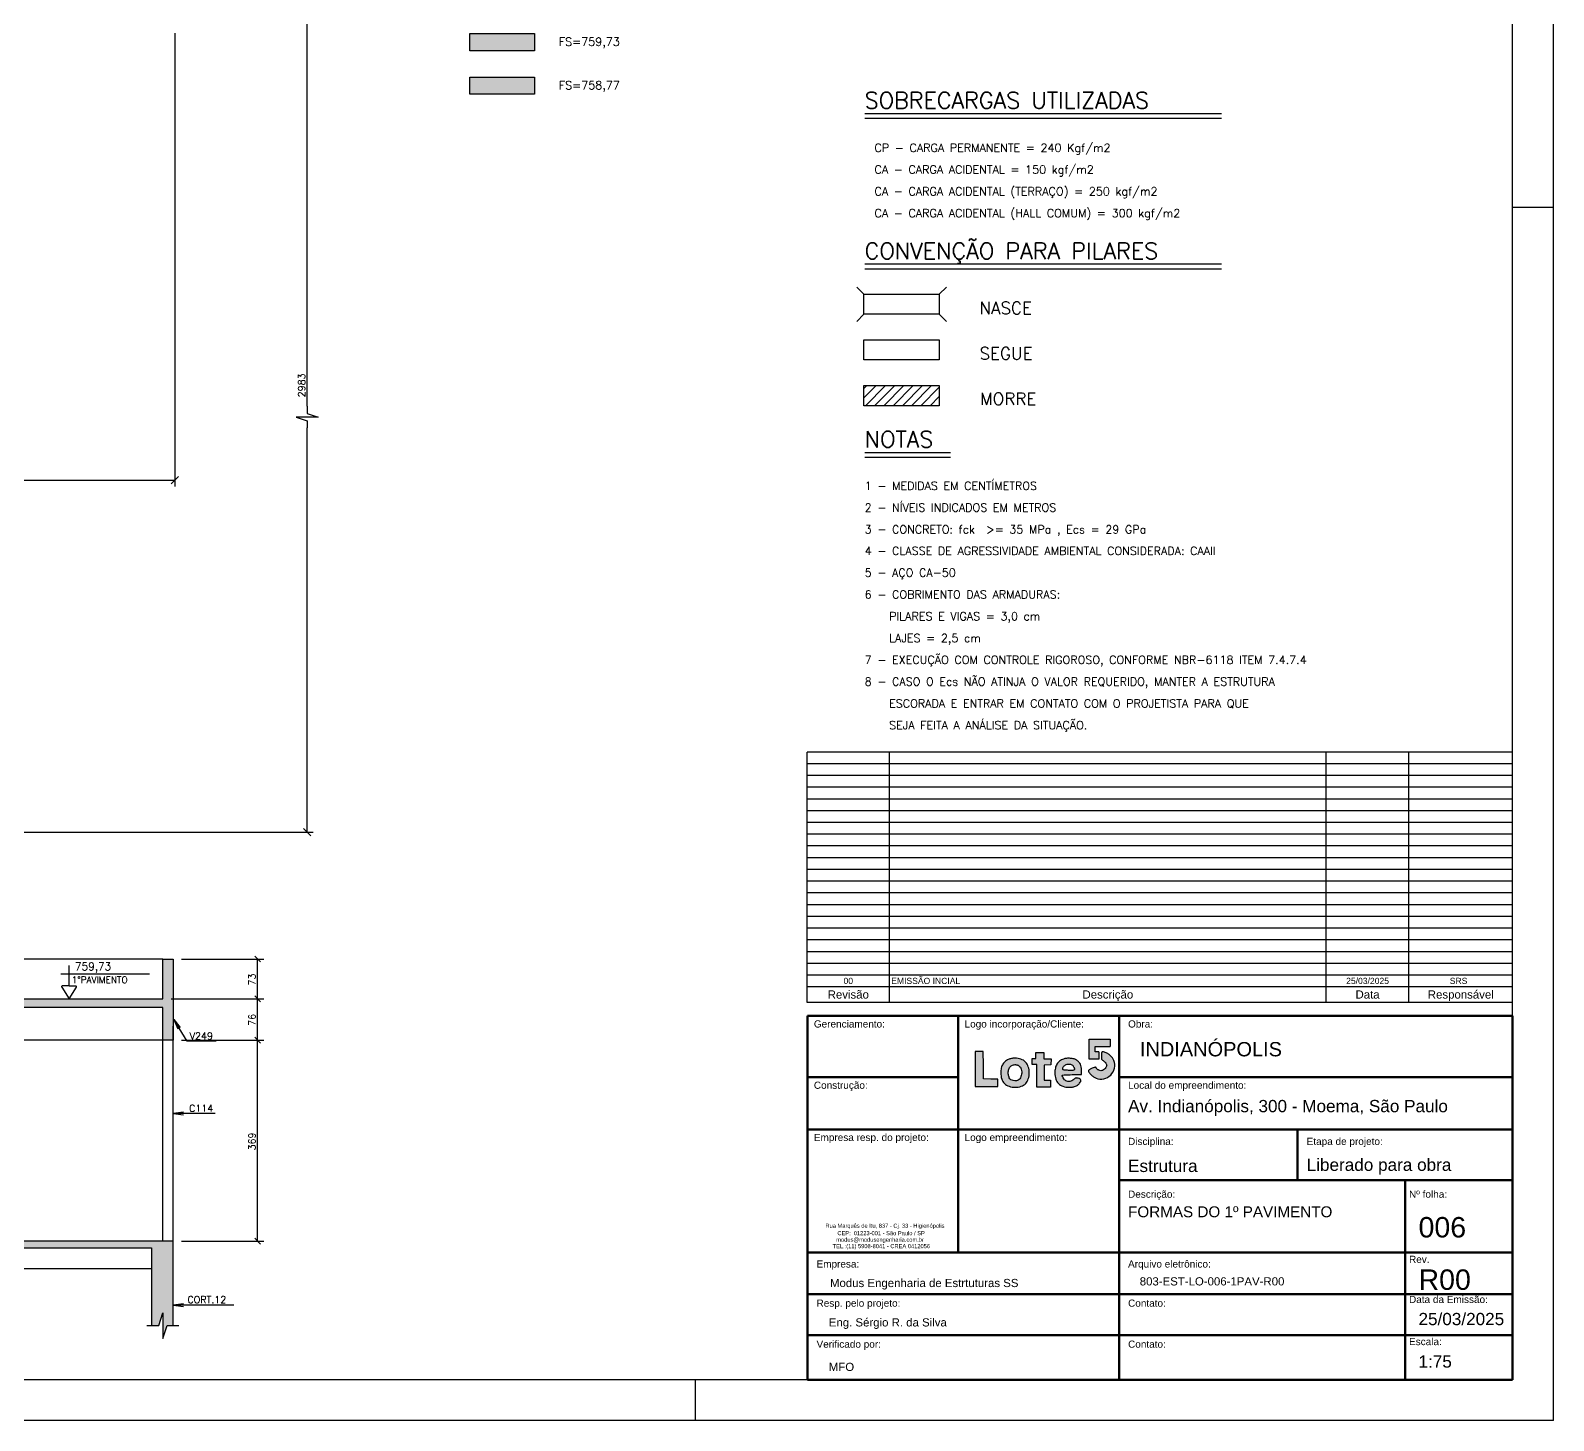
# Model space of a CAD drawing. Extents: x 37249 to 45139, y 0 to 6308.
# Drawn here: x 42344 to 45139, y 0 to 2552 of the extents above; entities that cross this region are included whole.
import ezdxf

# ---------------------------------------------------------------- set-up
doc = ezdxf.new("R2010")
doc.units = 0
doc.header["$LTSCALE"] = 75
doc.header["$MEASUREMENT"] = 0
doc.layers.get('0').update_dxf_attribs({"color": 3, "linetype": 'CONTINUOUS'})
for name, color, linetype in [('1', 3, 'CONTINUOUS'), ('110', 141, 'CONTINUOUS'), ('111', 41, 'CONTINUOUS'), ('212', 3, 'CONTINUOUS'), ('216', 3, 'CONTINUOUS'), ('220', 5, 'CONTINUOUS'), ('221', 1, 'CONTINUOUS'), ('222', 6, 'CONTINUOUS'), ('230', 3, 'CONTINUOUS'), ('231', 1, 'CONTINUOUS'), ('238', 2, 'CONTINUOUS'), ('249', 1, 'CONTINUOUS'), ('250', 1, 'CONTINUOUS'), ('253', 253, 'CONTINUOUS')]:
    doc.layers.add(name, color=color, linetype=linetype)
for name, color, linetype, lineweight in [('A-DETL-THIN', 3, 'CONTINUOUS', 30), ('G-ANNO-TTLB', 6, 'CONTINUOUS', 50), ('G-ANO-TIT', 7, 'CONTINUOUS', 9)]:
    doc.layers.add(name, color=color, linetype=linetype, lineweight=lineweight)
doc.styles.add('Arial_12', font='arial.ttf', dxfattribs={"height": 0.001})
doc.styles.add('Arial_13', font='arial.ttf', dxfattribs={"height": 0.003})
doc.styles.add('Arial_14', font='arial.ttf', dxfattribs={"height": 0.00175})
doc.styles.add('Arial_15', font='arial.ttf', dxfattribs={"height": 0.005})
doc.styles.add('Arial_16', font='arial.ttf', dxfattribs={"height": 0.0035})
doc.styles.add('Arial_17', font='arial.ttf', dxfattribs={"height": 0.0015})
doc.styles.add('Arial_5', font='arial.ttf', dxfattribs={"height": 0.002})
doc.styles.get("Standard").update_dxf_attribs({"font": 'ROMANS.SHX'})

# ---------------------------------------------------------------- blocks, each defined once
blk = doc.blocks.new('lote 5')
at = {"linetype": 'Continuous', "true_color": 0xadddf7}
h = blk.add_hatch(color=141, dxfattribs=at)
h.dxf.hatch_style = 1
h.paths.add_polyline_path([(185, 54.9), (185, 64.9), (156, 64.9), (156, 37.6), (169.3, 37.6), (169.3, 47.6), (164.2, 47.6), (164.2, 54.9)])
at = {"linetype": 'Continuous', "true_color": 0x4554a5}
h = blk.add_hatch(color=175, dxfattribs=at)
h.dxf.hatch_style = 1
h.paths.add_polyline_path([(11, 48), (5.5, 48), (0, 48), (0, 24), (0, 0), (15.5, 0), (31, 0), (31, 5), (31, 9.9), (21.2, 10.2), (11.5, 10.5), (11.2, 29.2)])
h.paths.add_polyline_path([(37.9, 30.8, 0.084936), (35.7, 25.4, 0.054013), (35, 18.7, 0.076254), (36.3, 10.3, 0.121611), (40.1, 4, 0.121091), (46.3, 0.3, 0.075213), (54.8, -1, 0.079274), (63, 0.3, 0.122166), (69.1, 4.1, 0.119298), (72.7, 10.4, 0.073422), (74, 18.9, 0.079741), (72.7, 27.2, 0.113763), (68.8, 33.6, 0.115788), (62.6, 37.5, 0.084778), (54.5, 38.9, 0.027052), (52.7, 38.8, 0.016056), (50.6, 38.5, 0.016045), (48.4, 38.1, 0.026508), (46.7, 37.6, 0.076216), (41.6, 34.8, 0.092554)])
h.paths.add_polyline_path([(50.3, 28.9, -0.127794), (54.5, 30, -0.041315), (55.8, 29.9, -0.029052), (57.3, 29.6, -0.029465), (58.7, 29.1, -0.053017), (59.7, 28.5, -0.174394), (63.1, 23.7, -0.106368), (63.5, 16.8, -0.114375), (61, 10.6, -0.218011), (56.5, 8, -0.062111), (52.1, 8.1, -0.122868), (48.9, 9.4, -0.125878), (46.7, 12, -0.066941), (45.5, 16.1, -0.079418), (45.4, 21.4, -0.106796), (47.1, 25.9, -0.122388)], flags=16)
h = blk.add_hatch(color=175, dxfattribs=at)
h.dxf.hatch_style = 1
h.paths.add_polyline_path([(84.3, -0.7), (103.3, -0.9), (103.3, 8.9), (94.5, 8.9), (94.5, 29.5), (103.5, 29.6), (104.1, 38), (94, 38), (94, 46.6), (83.1, 46.6), (83.1, 38.2), (78, 38.2), (78, 30.3), (84.6, 30.3)])
h = blk.add_hatch(color=175, dxfattribs=at)
h.dxf.hatch_style = 1
h.paths.add_polyline_path([(145.5, 22.7, 0.038669), (145.1, 27.1, 0.075044), (144.1, 30.5, 0.076697), (142.1, 33.4, 0.042002), (138.8, 36.3, 0.103568), (135.5, 37.8, 0.038688), (130.4, 38.6, 0.038727), (125, 38.6, 0.069033), (120.7, 37.6, 0.076395), (115.6, 34.8, 0.090783), (111.9, 30.7, 0.083017), (109.8, 25.2, 0.053063), (109, 18.5, 0.077839), (110.3, 10.2, 0.118578), (114, 4.1, 0.119274), (120.1, 0.3, 0.079352), (128.2, -1, 0.034827), (133.1, -0.7, 0.056094), (137.1, 0.4, 0.06475), (140.3, 2.1, 0.070678), (142.9, 4.6, 0.05252), (144.5, 7.1, 0.188977), (144.6, 8.9, 0.203461), (143.5, 10.3, 0.061382), (140.9, 11.3, 0.028075), (138.8, 11.7, 0.097756), (137.4, 11.6, 0.099528), (136.2, 10.9, 0.029702), (134.7, 9.6, -0.083794), (132.4, 7.9, -0.077181), (129.6, 7.1, -0.07687), (126.7, 7.1, -0.082035), (123.9, 8, -0.102945), (122.4, 9.3, -0.031057), (120.6, 11.9, -0.025111), (119.1, 14.6, -0.415036), (119.6, 15.8, -0.001685), (123.4, 16, -0.005312), (127.7, 16.2, -0.003368), (132.6, 16.3), (145.5, 16.5)])
h.paths.add_polyline_path([(135.6, 22.8, -0.172618), (134.7, 22.3, -0.052233), (132.7, 22.1, -0.004945), (127.7, 22.2, -0.004965), (122.8, 22.4, -0.056436), (120.8, 22.8, -0.196706), (120, 23.4, -0.167259), (119.8, 24.5, -0.166753), (121.7, 28.2, -0.123934), (125.8, 30.5, -0.124843), (130.4, 30.6, -0.170256), (133.9, 28.4, -0.031108), (134.7, 27.2, -0.028485), (135.4, 25.9, -0.029637), (135.9, 24.7, -0.077582), (136, 23.8, -0.175193)], flags=16)
h.paths.add_polyline_path([(172.9, 37.6, 0.143338), (173.6, 36.6, 0.062298), (175, 35.7, -0.052748), (176, 35, -0.029639), (177.2, 34, -0.029212), (178.2, 32.9, -0.041879), (179, 31.7, -0.026096), (179.8, 30.1, -0.101625), (180, 29, -0.101625), (179.8, 27.9, -0.026095), (179, 26.2, -0.071265), (177, 23.6, -0.101562), (174.5, 22.1, -0.11176), (171.9, 21.7, -0.101333), (169.2, 22.4, -0.029919), (168, 23.1, -0.029589), (166.9, 23.9, -0.030964), (166.1, 24.8, -0.091595), (165.7, 25.5, 0.136181), (165.1, 26.2, 0.183723), (164.4, 26.4, 0.06924), (163, 26.1, 0.008384), (160.3, 25.1, 0.02358), (158.4, 24.3, 0.030227), (156.8, 23.3, 0.03105), (155.6, 22.4, 0.166559), (155.2, 21.7, 0.208588), (155.7, 19.5, 0.04086), (158.4, 16.3, 0.042098), (161.9, 13.3, 0.062387), (165.5, 11.4, 0.146494), (176.1, 10.6, 0.142355), (185.5, 15.8, 0.142493), (190.7, 25.1, 0.14685), (189.9, 35.7, 0.073862), (187.8, 39.5, 0.055813), (184.5, 43, 0.054226), (180.3, 45.7, 0.06006), (175.8, 47.4, 0.049988), (174.2, 47.6, 0.271112), (173.5, 47.2, 0.114882), (173.1, 46, 0.007003), (172.8, 42.4, 0.011174), (172.7, 39.1, 0.080533)])
at = {"linetype": 'Continuous'}
for p, q in [((156, 37.6), (156, 64.9)), ((156, 64.9), (185, 64.9)), ((185, 64.9), (185, 54.9)), ((83, 46.6), (94, 46.6)), ((83.1, 38.2), (83.1, 46.6)), ((94, 46.6), (94, 38)), ((164.2, 47.6), (164.2, 54.9)), ((164.2, 54.9), (185, 54.9)), ((169.3, 47.6), (164.2, 47.6)), ((169.3, 47.6), (169.3, 37.6)), ((78, 30.3), (78, 38.2)), ((78, 38.2), (83.1, 38.2)), ((84.6, 30.3), (78, 30.3)), ((84.3, -0.9), (84.6, 30.3)), ((94, 38), (104.1, 38)), ((103.5, 29.6), (94.5, 29.5)), ((94.5, 29.5), (94.5, 8.9)), ((104.1, 38), (103.5, 29.6)), ((169.3, 37.6), (156, 37.6)), ((94.5, 8.9), (103.3, 8.9)), ((103.3, 8.9), (103.3, -0.9)), ((103.3, -0.9), (84.3, -0.7))]:
    blk.add_line(p, q, dxfattribs=at)
blk.add_lwpolyline([(0, 24), (0, 0), (15.5, 0), (31, 0), (31, 5), (31, 9.9), (21.2, 10.2), (11.5, 10.5), (11.2, 29.2), (11, 48), (5.5, 48), (0, 48)], close=True)
for points in [[(172.8, 42.4, 0.011176), (172.7, 39.1, 0.080533), (172.9, 37.6, 0.143338), (173.6, 36.6, 0.062298), (175, 35.7, -0.052748), (176, 35, -0.029614), (177.2, 34, -0.029236), (178.2, 32.9, -0.041879), (179, 31.7, -0.026096), (179.8, 30.1, -0.101625), (180, 29, -0.101625), (179.8, 27.9, -0.026096), (179, 26.2, -0.071264), (177, 23.6, -0.101562), (174.5, 22.1, -0.11176), (171.9, 21.7, -0.101332), (169.2, 22.4, -0.029919), (168, 23.1, -0.029589), (166.9, 23.9, -0.030964), (166.1, 24.8, -0.091595), (165.7, 25.5, 0.136181), (165.1, 26.2, 0.183723), (164.4, 26.4, 0.06924), (163, 26.1, 0.008384), (160.3, 25.1, 0.023581), (158.4, 24.3, 0.030227), (156.8, 23.3, 0.03105), (155.6, 22.4, 0.166559), (155.2, 21.7, 0.208588), (155.7, 19.5, 0.04086), (158.4, 16.3, 0.042098), (161.9, 13.3, 0.062386), (165.5, 11.4, 0.146494), (176.1, 10.6, 0.142355), (185.5, 15.8, 0.142493), (190.7, 25.1, 0.14685), (189.9, 35.7, 0.073863), (187.8, 39.5, 0.055813), (184.5, 43, 0.054226), (180.3, 45.7, 0.06006), (175.8, 47.4, 0.049987), (174.2, 47.6, 0.271111), (173.5, 47.2, 0.114883), (173.1, 46, 0.007002)], [(46.7, 37.6, 0.076216), (41.6, 34.8, 0.092553), (37.9, 30.8, 0.084937), (35.7, 25.4, 0.054013), (35, 18.7, 0.076254), (36.3, 10.3, 0.12161), (40.1, 4, 0.121091), (46.3, 0.3, 0.075213), (54.8, -1, 0.079274), (63, 0.3, 0.122165), (69.1, 4.1, 0.119298), (72.7, 10.4, 0.073422), (74, 18.9, 0.079741), (72.7, 27.2, 0.113746), (68.8, 33.6, 0.115805), (62.6, 37.5, 0.084778), (54.5, 38.9, 0.027052), (52.7, 38.8, 0.016056), (50.6, 38.5, 0.016045), (48.4, 38.1, 0.026508)], [(59.7, 28.5, -0.174394), (63.1, 23.7, -0.106368), (63.5, 16.8, -0.114376), (61, 10.6, -0.218011), (56.5, 8, -0.062111), (52.1, 8.1, -0.122867), (48.9, 9.4, -0.125878), (46.7, 12, -0.066936), (45.5, 16.1, -0.079422), (45.4, 21.4, -0.106796), (47.1, 25.9, -0.122396), (50.3, 28.9, -0.127791), (54.5, 30, -0.041309), (55.8, 29.9, -0.029057), (57.3, 29.6, -0.02946), (58.7, 29.1, -0.053017)], [(120.7, 37.6, 0.076392), (115.6, 34.8, 0.090789), (111.9, 30.7, 0.083014), (109.8, 25.2, 0.053063), (109, 18.5, 0.077839), (110.3, 10.2, 0.118577), (114, 4.1, 0.119274), (120.1, 0.3, 0.079352), (128.2, -1, 0.034827), (133.1, -0.7, 0.056094), (137.1, 0.4, 0.06475), (140.3, 2.1, 0.070679), (142.9, 4.6, 0.052519), (144.5, 7.1, 0.188977), (144.6, 8.9, 0.203461), (143.5, 10.3, 0.061383), (140.9, 11.3, 0.028074), (138.8, 11.7, 0.097756), (137.4, 11.6, 0.099528), (136.2, 10.9, 0.029702), (134.7, 9.6, -0.083794), (132.4, 7.9, -0.077181), (129.6, 7.1, -0.076871), (126.7, 7.1, -0.082035), (123.9, 8, -0.102944), (122.4, 9.3, -0.031057), (120.6, 11.9, -0.025111), (119.1, 14.6, -0.317534), (119.3, 15.7, -0.184471), (119.8, 15.8, -0.00161), (123.4, 16, -0.005312), (127.7, 16.2, -0.003368), (132.6, 16.3), (145.5, 16.5), (145.5, 22.7, 0.038669), (145.1, 27.1, 0.075045), (144.1, 30.5, 0.076697), (142.1, 33.4, 0.042002), (138.8, 36.3, 0.103568), (135.5, 37.8, 0.038694), (130.4, 38.6, 0.038721), (125, 38.6, 0.069033)], [(133.9, 28.4, -0.031108), (134.7, 27.2, -0.028484), (135.4, 25.9, -0.029638), (135.9, 24.7, -0.077582), (136, 23.8, -0.175194), (135.6, 22.8, -0.172618), (134.7, 22.3, -0.052233), (132.7, 22.1, -0.004945), (127.7, 22.2, -0.004965), (122.8, 22.4, -0.056436), (120.8, 22.8, -0.196706), (120, 23.4, -0.167259), (119.8, 24.5, -0.166753), (121.7, 28.2, -0.123934), (125.8, 30.5, -0.124843), (130.4, 30.6, -0.170257)]]:
    blk.add_lwpolyline(points, format="xyb", close=True)
blk = doc.blocks.new('LINCOR', base_point=(1409650.89484, 444788.130577))
blk.add_lwpolyline([(1409650.89484, 444788.130577), (1409651.228174, 444788.130577), (1409651.39484, 444788.630577), (1409651.39484, 444787.630577), (1409651.561507, 444788.130577), (1409651.89484, 444788.130577)])

msp = doc.modelspace()

# ---------------------------------------------------------------- linework, layer by layer
for p, q in [((45139.2, 0), (45139.2, 6307.5)), ((45064.2, 2227.5), (45139.2, 2227.5)), ((45139.2, 0), (37249.2, 0))]:
    msp.add_line(p, q)
msp.add_lwpolyline([(43564.2, 0), (43564.2, 75)])
at = {"layer": '1'}
for p, q in [((42586.8, 847.2), (41973, 847.2)), ((42586.8, 329.2), (42586.8, 724.2)), ((42605.8, 329.2), (42605.8, 724.2)), ((42586.8, 698.2), (41973, 698.2))]:
    msp.add_line(p, q, dxfattribs=at)
at = {"layer": '110'}
for points in [[(43150.2, 2514.6), (43150.2, 2546.2), (43268.6, 2546.2)], [(43150.2, 2514.6), (43268.6, 2546.2), (43268.6, 2514.6)]]:
    msp.add_solid(points, dxfattribs=at)
at = {"layer": '111'}
for points in [[(43150.2, 2434.6), (43150.2, 2466.2), (43268.6, 2466.2)], [(43150.2, 2434.6), (43268.6, 2466.2), (43268.6, 2434.6)], [(43150.2, 2434.6), (43268.6, 2434.6), (43150.2, 2434.6)]]:
    msp.add_solid(points, dxfattribs=at)
at = {"layer": '216'}
for p, q in [((42601.9, 1719.4), (42615.1, 1732.7)), ((42858.2, 1073.3), (42845, 1086.6)), ((42766, 841.9), (42755.4, 852.5)), ((42766, 768.9), (42755.4, 779.5)), ((42766, 768.9), (42755.4, 779.5)), ((42766, 692.9), (42755.4, 703.5)), ((42766, 692.9), (42755.4, 703.5)), ((42766, 323.9), (42755.4, 334.5))]:
    msp.add_line(p, q, dxfattribs=at)
at = {"layer": '220'}
for p, q in [((42586.8, 774.2), (42586.8, 847.2)), ((42586.8, 847.2), (42605.8, 847.2)), ((42605.8, 847.2), (42605.8, 698.2)), ((42586.8, 758.2), (41954, 758.2)), ((41973, 774.2), (42586.8, 774.2)), ((42554.8, 774.2), (42586.8, 774.2)), ((42586.8, 774.2), (42586.8, 774.2)), ((42586.8, 774.2), (42586.8, 774.2)), ((42586.8, 724.2), (42586.8, 758.2)), ((42586.8, 698.2), (42586.8, 758.2)), ((42586.8, 758.2), (42586.8, 758.2)), ((42605.8, 774.2), (42605.8, 724.2)), ((42605.8, 698.2), (42586.8, 698.2))]:
    msp.add_line(p, q, dxfattribs=at)
for points in [[(42605.8, 174.2), (42605.8, 329.2), (38852.5, 329.2), (38852.5, 279.2), (38871.5, 279.2), (38871.5, 317.2), (39253, 317.2), (39253, 279.2), (39272, 279.2), (39272, 317.2), (39705, 317.2), (39705, 279.2), (39724, 279.2), (39724, 317.2), (40071, 317.2), (40071, 279.2), (40090, 279.2), (40090, 317.2), (40523, 317.2)], [(40523, 317.2), (40523, 269.2), (40542, 269.2), (40542, 317.2), (40923.5, 317.2), (40923.5, 279.2), (40942.5, 279.2), (40942.5, 317.2), (41414, 317.2), (41414, 269.2), (41433, 269.2), (41433, 317.2), (41954, 317.2), (41954, 259.2), (41973, 259.2), (41973, 317.2), (42565.9, 317.2), (42565.9, 174.2)]]:
    msp.add_lwpolyline(points, dxfattribs=at)
at = {"layer": '221'}
for p, q in [((43874.9, 2390.5), (44529.5, 2390.5)), ((43874.9, 2114.2), (44529.5, 2114.2)), ((43873.4, 1877.2), (43896.1, 1899.8)), ((43873.4, 1894.2), (43879.1, 1899.8)), ((43876.1, 1862.9), (43913, 1899.8)), ((43893.1, 1862.9), (43930, 1899.8)), ((43910.1, 1862.9), (43947, 1899.8)), ((43927, 1862.9), (43963.9, 1899.8)), ((43944, 1862.9), (43980.9, 1899.8)), ((43960.9, 1862.9), (43997.8, 1899.8)), ((43977.9, 1862.9), (44011.8, 1896.8)), ((43994.9, 1862.9), (44011.8, 1879.9)), ((43874.9, 1768.3), (44032.4, 1768.3))]:
    msp.add_line(p, q, dxfattribs=at)
msp.add_lwpolyline([(42557.1, 174.2), (42579.1, 174.2), (42586.9, 197.9), (42586.9, 150.6), (42594.8, 174.2), (42615.9, 174.2)], dxfattribs=at)
at = {"layer": '222'}
for p, q in [((45064.2, 75), (45064.2, 6232.5)), ((43874.9, 2399.5), (44529.5, 2399.5)), ((43874.9, 2123.2), (44529.5, 2123.2)), ((43873.4, 2067.6), (43860.4, 2080.7)), ((44011.8, 2067.6), (44024.9, 2080.7)), ((43873.4, 2067.6), (44011.8, 2067.6)), ((43873.4, 2030.7), (43873.4, 2067.6)), ((44011.8, 2067.6), (44011.8, 2030.7)), ((43873.4, 2030.7), (43860.4, 2017.7)), ((44011.8, 2030.7), (43873.4, 2030.7)), ((44011.8, 2030.7), (44024.9, 2017.7)), ((43873.4, 1984.1), (44011.8, 1984.1)), ((43873.4, 1947.2), (43873.4, 1984.1)), ((44011.8, 1984.1), (44011.8, 1947.2)), ((44011.8, 1947.2), (43873.4, 1947.2)), ((43873.4, 1899.8), (44011.8, 1899.8)), ((43873.4, 1862.9), (43873.4, 1899.8)), ((44011.8, 1899.8), (44011.8, 1862.9)), ((44011.8, 1862.9), (43873.4, 1862.9)), ((43874.9, 1777.3), (44032.4, 1777.3)), ((45064.2, 75), (37436.7, 75))]:
    msp.add_line(p, q, dxfattribs=at)
at = {"layer": '230'}
msp.add_line((41973, 279.2), (42565.9, 279.2), dxfattribs=at)
for points in [[(43268.6, 2514.6), (43150.2, 2514.6), (43150.2, 2546.2), (43268.6, 2546.2), (43268.6, 2514.6)], [(43268.6, 2434.6), (43150.2, 2434.6), (43150.2, 2466.2), (43268.6, 2466.2), (43268.6, 2434.6)]]:
    msp.add_lwpolyline(points, dxfattribs=at)
at = {"layer": '231'}
for p, q in [((42399.5, 820.2), (42561.9, 820.2)), ((42414.5, 797.7), (42414.5, 835.2)), ((42401, 795.6), (42414.5, 774.2)), ((42414.5, 797.7), (42402.1, 797.7)), ((42414.5, 797.7), (42426.9, 797.7)), ((42414.5, 774.2), (42428.1, 795.6))]:
    msp.add_line(p, q, dxfattribs=at)
for centre, start, end in [((42402.1, 796.4), 90, 212.377), ((42426.9, 796.4), 327.6277, 90)]:
    msp.add_arc(centre, 1.36, start, end, dxfattribs=at)
at = {"layer": '249'}
for points in [[(42684.5, 696.3), (42631.1, 696.3), (42606.7, 736.2), (42618.5, 721.6), (42606.7, 736.2), (42614.3, 719.1)], [(42682.9, 563.7), (42605.8, 563.7), (42624.4, 566.2), (42605.8, 563.7), (42624.4, 561.3)], [(42717.1, 212), (42605.8, 212), (42624.4, 214.5), (42605.8, 212), (42624.4, 209.6)]]:
    msp.add_lwpolyline(points, dxfattribs=at)
at = {"layer": '250'}
for p, q in [((42851.6, 1862.1), (42851.6, 2935)), ((42608.5, 2546.6), (42608.5, 1714.8)), ((42851.6, 1080), (42851.6, 1822.1)), ((41818.3, 1726), (42608.5, 1726)), ((42200.4, 1080), (42862.8, 1080)), ((42620.8, 847.2), (42772, 847.2)), ((42760.7, 774.2), (42760.7, 847.2)), ((42601.8, 774.2), (42772, 774.2)), ((42760.7, 698.2), (42760.7, 774.2)), ((42620.8, 698.2), (42772, 698.2)), ((42760.7, 329.2), (42760.7, 698.2)), ((42620.8, 329.2), (42771.9, 329.2))]:
    msp.add_line(p, q, dxfattribs=at)
at = {"layer": '253'}
for points in [[(42586.8, 847.2), (42605.8, 698.2), (42605.8, 847.2)], [(42586.8, 774.2), (42605.8, 698.2), (42586.8, 847.2)], [(41973, 774.2), (41954, 758.2), (42586.8, 758.2)], [(41973, 774.2), (42586.8, 758.2), (42586.8, 774.2)], [(42586.8, 774.2), (42586.8, 758.2), (42605.8, 698.2)], [(42586.8, 758.2), (42586.8, 698.2), (42605.8, 698.2)], [(38871.5, 317.2), (38852.5, 329.2), (42605.8, 329.2)], [(38871.5, 317.2), (42605.8, 329.2), (39253, 317.2)], [(42605.8, 329.2), (39272, 317.2), (39253, 317.2)], [(39705, 317.2), (39272, 317.2), (42605.8, 329.2)], [(39724, 317.2), (39705, 317.2), (42605.8, 329.2)], [(39724, 317.2), (42605.8, 329.2), (40071, 317.2)], [(40071, 317.2), (42605.8, 329.2), (40090, 317.2)], [(42605.8, 329.2), (40523, 317.2), (40090, 317.2)], [(40523, 317.2), (42605.8, 329.2), (40542, 317.2)], [(42605.8, 329.2), (40923.5, 317.2), (40542, 317.2)], [(40923.5, 317.2), (42605.8, 329.2), (40942.5, 317.2)], [(42605.8, 329.2), (41414, 317.2), (40942.5, 317.2)], [(41414, 317.2), (42605.8, 329.2), (41433, 317.2)], [(42605.8, 329.2), (41954, 317.2), (41433, 317.2)], [(41973, 317.2), (41954, 317.2), (42605.8, 329.2)], [(41973, 317.2), (42605.8, 329.2), (42565.9, 317.2)], [(42565.9, 317.2), (42605.8, 329.2), (42565.9, 174.2)], [(42605.8, 329.2), (42579.1, 174.2), (42565.9, 174.2)], [(42605.8, 329.2), (42586.9, 197.9), (42579.1, 174.2)], [(42605.8, 329.2), (42594.8, 174.2), (42586.9, 150.6)], [(42605.8, 329.2), (42586.9, 150.6), (42586.9, 197.9)], [(42605.8, 329.2), (42605.8, 174.2), (42594.8, 174.2)]]:
    msp.add_solid(points, dxfattribs=at)
at = {"layer": 'A-DETL-THIN'}
for p, q in [((45064.2, 1227.2), (43769.3, 1227.2)), ((43769.3, 767.2), (43769.3, 1227.2)), ((45064.2, 1205.6), (43769.3, 1205.6)), ((43920.2, 817.5), (43920.2, 1227.2)), ((44722.1, 817.5), (44722.1, 1227.2)), ((44873.7, 817.5), (44873.7, 1227.2)), ((45064.2, 767.2), (45064.2, 1227.2)), ((45064.2, 1184.1), (43769.3, 1184.1)), ((45064.2, 1162.5), (43769.3, 1162.5)), ((45064.2, 1140.9), (43769.3, 1140.9)), ((45064.2, 1119.4), (43769.3, 1119.4)), ((45064.2, 1097.8), (43769.3, 1097.8)), ((45064.2, 1076.2), (43769.3, 1076.2)), ((45064.2, 1054.7), (43769.3, 1054.7)), ((45064.2, 1033.1), (43769.3, 1033.1)), ((45064.2, 1011.6), (43769.3, 1011.6)), ((45064.2, 990), (43769.3, 990)), ((45064.2, 968.4), (43769.3, 968.4)), ((45064.2, 946.9), (43769.3, 946.9)), ((45064.2, 925.3), (43769.3, 925.3)), ((45064.2, 903.7), (43769.3, 903.7)), ((45064.2, 882.2), (43769.3, 882.2)), ((45064.2, 860.6), (43769.3, 860.6)), ((45064.2, 839), (43769.3, 839)), ((45064.2, 817.5), (43769.3, 817.5)), ((43920.2, 795.9), (43920.2, 817.5)), ((44722.1, 795.9), (44722.1, 817.5)), ((44873.7, 795.9), (44873.7, 817.5)), ((43920.2, 795.9), (43769.3, 795.9)), ((44722.1, 795.9), (43920.2, 795.9)), ((43920.2, 767.2), (43920.2, 795.9)), ((44873.7, 795.9), (44722.1, 795.9)), ((44722.1, 767.2), (44722.1, 795.9)), ((45064.2, 795.9), (44873.7, 795.9)), ((44873.7, 767.2), (44873.7, 795.9)), ((45064.2, 767.2), (43769.3, 767.2))]:
    msp.add_line(p, q, dxfattribs=at)
at = {"layer": 'G-ANNO-TTLB'}
for p, q in [((43769.9, 75), (43769.9, 742.7)), ((43769.9, 742.7), (45064.2, 742.7)), ((45064.2, 742.7), (45064.2, 75)), ((44046.4, 630.2), (43769.9, 630.2)), ((45064.2, 630.2), (44341.7, 630.2)), ((43769.9, 534.5), (45064.2, 534.5)), ((44669.5, 534.5), (44669.5, 441.4)), ((44866.7, 441.4), (44866.7, 75)), ((45064.2, 156.8), (43769.9, 156.8)), ((45064.2, 75), (43769.9, 75))]:
    msp.add_line(p, q, dxfattribs=at)

# ---------------------------------------------------------------- block references
at = {"linetype": 'Continuous', "xscale": 1.340735350128545, "yscale": 1.340735350128545, "zscale": 1.340735350128545}
msp.add_blockref('lote 5', (44077.7, 613.1), dxfattribs=at)
at = {"layer": '250', "xscale": 40, "yscale": 40, "rotation": 270}
msp.add_blockref('LINCOR', (42851.6, 1862.1), dxfattribs=at)

# ---------------------------------------------------------------- texts
for s, height, p in [('FS=759,73', 15, (43313.5, 2523.6)), ('FS=758,77', 15, (43313.5, 2443.6)), ('CP - CARGA PERMANENTE = 240 Kgf/m2 ', 15, (43892.9, 2328.9)), ('CA - CARGA ACIDENTAL = 150 kgf/m2', 15, (43892.9, 2288.9)), ('CA - CARGA ACIDENTAL (TERRAÇO) = 250 kgf/m2', 15, (43892.9, 2248.9)), ('CA - CARGA ACIDENTAL (HALL COMUM) = 300 kgf/m2', 15, (43892.9, 2208.9)), ('1 - MEDIDAS EM CENTÍMETROS', 15, (43874.9, 1708.4)), ('2 - NÍVEIS INDICADOS EM METROS', 15, (43874.9, 1668.4)), ('3 - CONCRETO: fck  >= 35 MPa , Ecs = 29 GPa', 15, (43874.9, 1628.4)), ('4 - CLASSE DE AGRESSIVIDADE AMBIENTAL CONSIDERADA: CAAII', 15, (43874.9, 1588.9)), ('5 - AÇO CA-50', 15, (43874.9, 1548.9)), ('6 - COBRIMENTO DAS ARMADURAS:', 15, (43874.9, 1508.9)), ('    PILARES E VIGAS = 3,0 cm', 15, (43874.9, 1468.9)), ('    LAJES = 2,5 cm', 15, (43874.9, 1428.9)), ('7 - EXECUÇÃO COM CONTROLE RIGOROSO, CONFORME NBR-6118 ITEM 7.4.7.4', 15, (43874.9, 1388.9)), ('8 - CASO O Ecs NÃO ATINJA O VALOR REQUERIDO, MANTER A ESTRUTURA', 15, (43874.9, 1348.9)), ('    ESCORADA E ENTRAR EM CONTATO COM O PROJETISTA PARA QUE', 15, (43874.9, 1308.9)), ('    SEJA FEITA A ANÁLISE DA SITUAÇÃO.', 15, (43874.9, 1268.9)), ('759,73', 14.25, (42424.9, 826.4))]:
    msp.add_text(s, height=height).set_placement(p)
at = {"layer": '212'}
for s, p in [('V249', (42635.9, 699.5)), ('C114', (42634.9, 567)), ('CORT.12', (42631.9, 215.3))]:
    msp.add_text(s, height=12.75, dxfattribs=at).set_placement(p)
at = {"layer": '216'}
for s, rotation, p in [('2983', 90, (42847.8, 1878.3)), ('73', 89.993, (42756.9, 798.7)), ('76', 89.9934, (42756.9, 724.7)), ('369', 89.9934, (42756.9, 495.9))]:
    msp.add_text(s, height=12.75, rotation=rotation, dxfattribs=at).set_placement(p)
at = {"layer": '222'}
for s, height, p in [('SOBRECARGAS UTILIZADAS ', 30, (43874.9, 2408.5)), ('CONVENÇÃO PARA PILARES', 30, (43874.9, 2132.2)), ('NASCE', 22.5, (44085.6, 2031.1)), ('SEGUE', 22.5, (44085.6, 1947.6)), ('MORRE', 22.5, (44086.7, 1864.3)), ('NOTAS', 30, (43874.9, 1786.3))]:
    msp.add_text(s, height=height, dxfattribs=at).set_placement(p)
at = {"layer": '238'}
msp.add_text('1%%dPAVIMENTO', height=12, dxfattribs=at).set_placement((42419.3, 803.1))
at = {"layer": 'G-ANO-TIT', "line_spacing_factor": 0.941778}
for s, insert, char_height, width, attachment_point, style in [('00', (43844.8, 812.7), 11.25, 20.935, 2, 'Arial_17'), ('EMISSÃO INCIAL', (43923.6, 812.7), 11.25, 397.356, 1, 'Arial_17'), ('{\\C7;25/03/2025}', (44797.9, 812.7), 11.25, 94.208, 2, 'Arial_17'), ('\\pxql;{\\C7;SRS}', (44967.3, 812.7), 11.25, 37.048, 2, 'Arial_17'), ('Revisão', (43844.8, 789.6), 15, 90.534, 2, 'Arial_5'), ('Descrição', (44321.2, 789.6), 15, 111.102, 2, 'Arial_5'), ('Data', (44797.9, 789.6), 15, 52.888, 2, 'Arial_5'), ('Responsável', (44969, 789.6), 15, 144.891, 2, 'Arial_5')]:
    msp.add_mtext(s, dxfattribs=dict(at, insert=insert, char_height=char_height, width=width, attachment_point=attachment_point, style=style))
at = {"layer": 'G-ANO-TIT', "attachment_point": 1}
for s, insert, char_height, width, style in [('Gerenciamento:', (43781.6, 734.6), 13.125, 156.93, 'Arial_14'), ('Logo incorporação/Cliente:', (44058.2, 734.6), 13.125, 264.557, 'Arial_14'), ('Obra:', (44358.3, 734.6), 13.12, 55.316, 'Arial_14'), ('INDIANÓPOLIS', (44380, 694.8), 26.25, 320.475, 'Arial_16'), ('Construção:', (43781.6, 622.1), 13.125, 120.253, 'Arial_14'), ('Local do empreendimento:', (44358.3, 622.1), 13.125, 262.152, 'Arial_14'), ('Av. Indianópolis, 300 - Moema, São Paulo', (44358.3, 588.5), 22.5, 725.728, 'Arial_13'), ('Empresa resp. do projeto:', (43781.6, 526.3), 13.125, 254.937, 'Arial_14'), ('Logo empreendimento:', (44058.2, 526.3), 13.125, 228.481, 'Arial_14'), ('Disciplina:', (44358.3, 519), 13.125, 98.608, 'Arial_14'), ('Etapa de projeto:', (44686.1, 519), 13.125, 168.956, 'Arial_14'), ('{\\C7;Liberado para obra}', (44686.1, 480.8), 22.5, 431.709, 'Arial_13'), ('Descrição:', (44358.3, 422.1), 13.12, 104.019, 'Arial_14'), ('Nº folha:', (44874, 422.1), 13.12, 84.177, 'Arial_14'), ('{\\C7;FORMAS DO 1º PAVIMENTO}', (44358.3, 393.2), 20, 536.446, 'Arial_13'), ('006', (44891.4, 373.6), 37.5, 108.228, 'Arial_15'), ('Arquivo eletrônico:', (44358.3, 294), 13.125, 181.582, 'Arial_14'), ('Rev.', (44874, 302.5), 13.12, 44.494, 'Arial_14'), ('{\\C7;803-EST-LO-006-1PAV-R00}', (44379.7, 263), 15, 334.905, 'Arial_5'), ('R00', (44891.4, 277.4), 37.5, 118.449, 'Arial_15'), ('Data da Emissão:', (44874, 228.9), 13.125, 173.165, 'Arial_14'), ('Resp. pelo projeto:', (43786.5, 222.1), 13.125, 185.791, 'Arial_14'), ('Contato:', (44358.3, 222.1), 13.12, 84.177, 'Arial_14'), ('{\\C7;25/03/2025}', (44891.4, 197.6), 22.5, 194.81, 'Arial_13'), ('{\\C7;Eng. Sérgio R. da Silva}', (43809, 187.7), 15, 307.848, 'Arial_5'), ('Verificado por:', (43786.5, 146.8), 13.125, 141.899, 'Arial_14'), ('Contato:', (44358.3, 146.8), 13.12, 84.177, 'Arial_14'), ('{\\C7;MFO}', (43809, 106), 15, 221.867, 'Arial_5')]:
    msp.add_mtext(s, dxfattribs=dict(at, insert=insert, char_height=char_height, width=width, style=style))
at = {"layer": 'G-ANO-TIT', "attachment_point": 1, "bg_fill": 3, "box_fill_scale": 1.25, "bg_fill_color": 256, "bg_fill_true_color": 13158600, "bg_fill_transparency": 0}
for s, insert, char_height, width, style in [('{\\C7;Estrutura}', (44358.3, 478.7), 22.5, 189.399, 'Arial_13'), ('CEP:^I01223-001 - São Paulo / SP', (43824.8, 347.7), 7.5, 162.005, 'Arial_12'), ('{\\C7;Modus Engenharia de Estrtuturas SS}', (43811.2, 260), 15, 505.593, 'Arial_5'), ('{\\C7;1:75}', (44891.4, 119.6), 22.5, 89.214, 'Arial_13')]:
    msp.add_mtext(s, dxfattribs=dict(at, insert=insert, char_height=char_height, width=width, style=style))

# ---------------------------------------------------------------- next in the draw order: linework, layer by layer
at = {"layer": 'G-ANNO-TTLB'}
for p, q in [((44341.7, 742.7), (44341.7, 75)), ((44341.7, 441.4), (45064.2, 441.4)), ((43769.9, 232), (45064.2, 232))]:
    msp.add_line(p, q, dxfattribs=at)

# ---------------------------------------------------------------- next in the draw order: texts
at = {"layer": 'G-ANO-TIT', "insert": (43822.6, 335.8), "char_height": 7.5, "width": 165.677, "attachment_point": 1, "style": 'Arial_12', "bg_fill": 3, "box_fill_scale": 1.25, "bg_fill_color": 256, "bg_fill_true_color": 13158600, "bg_fill_transparency": 0}
msp.add_mtext('modus@modusengenharia.com.br', dxfattribs=at)
at = {"layer": 'G-ANO-TIT', "char_height": 13.12, "attachment_point": 1, "style": 'Arial_14'}
for s, insert, width in [('Empresa:', (43786.5, 294), 94.399), ('Escala:', (44874, 151.5), 71.551)]:
    msp.add_mtext(s, dxfattribs=dict(at, insert=insert, width=width))

# ---------------------------------------------------------------- next in the draw order: texts
at = {"layer": 'G-ANO-TIT', "char_height": 7.5, "attachment_point": 1, "style": 'Arial_12', "bg_fill": 3, "box_fill_scale": 1.25, "bg_fill_color": 256, "bg_fill_true_color": 13158600, "bg_fill_transparency": 0}
for s, insert, width in [('Rua Marquês de Itu, 837 - Cj. 33 - Higienópolis', (43802.9, 361.3), 230.19), ('TEL.:(11) 5908-8041 - CREA 0412056', (43816, 323.9), 180.604)]:
    msp.add_mtext(s, dxfattribs=dict(at, insert=insert, width=width))

# ---------------------------------------------------------------- next in the draw order: linework, layer by layer
at = {"layer": 'G-ANNO-TTLB'}
for p, q in [((44046.4, 308.6), (44046.4, 742.7)), ((45064.2, 308.6), (43769.9, 308.6))]:
    msp.add_line(p, q, dxfattribs=at)

doc.saveas('drawing.dxf')
